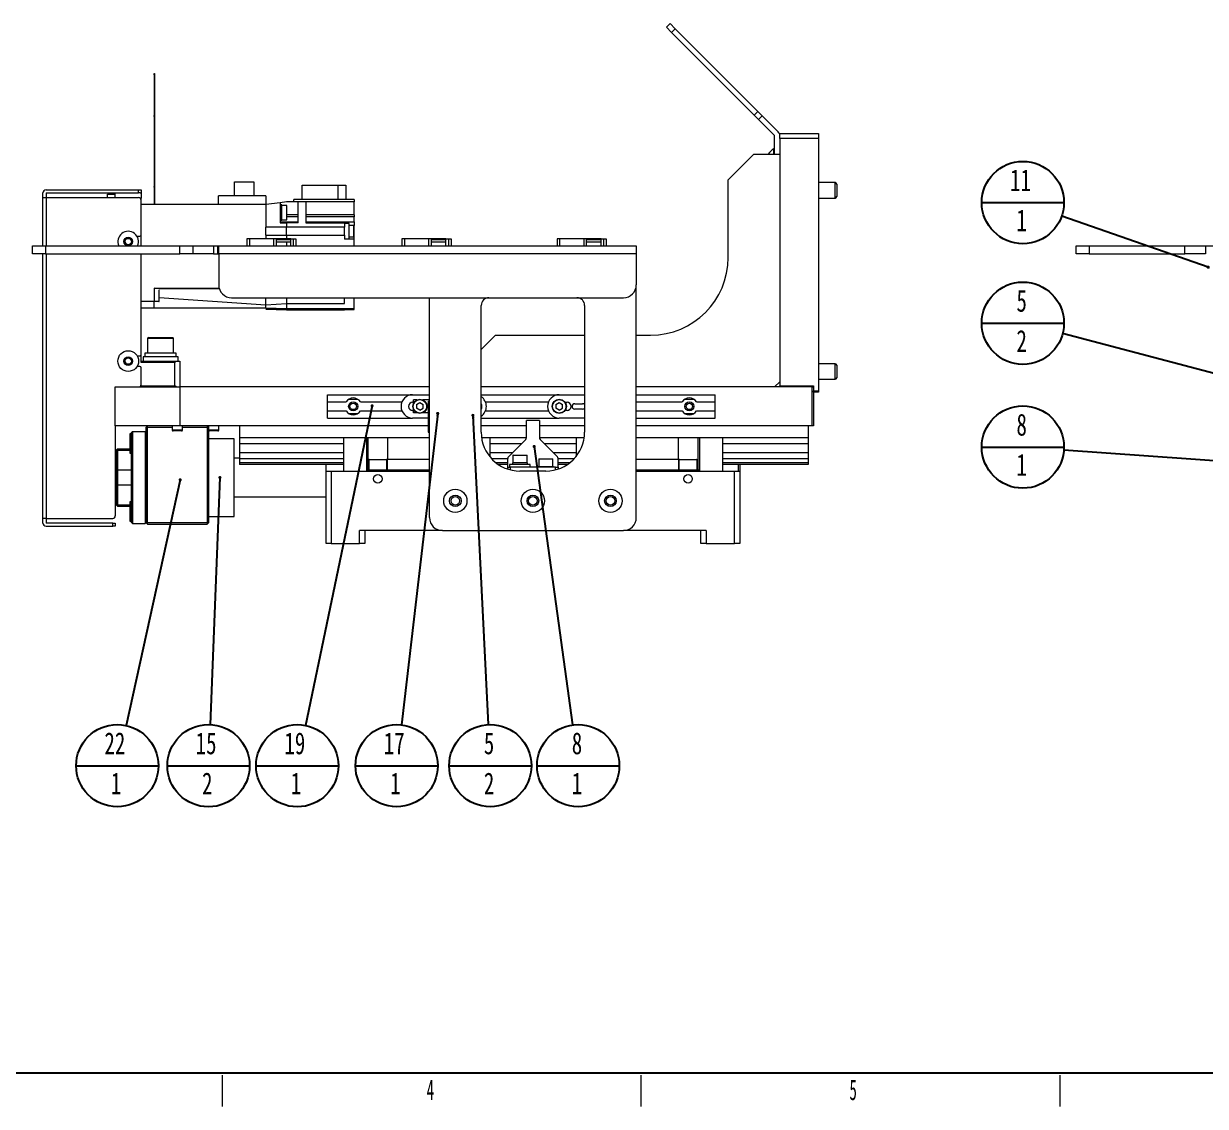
# Model space of a CAD drawing. Header units: millimetres. Extents: x 19 to 1667, y -46 to 1235.
# Drawn here: x 441.1 to 898.1, y 8.2 to 426.6 of the extents above; entities that cross this region are included whole.
import ezdxf

# ---------------------------------------------------------------- set-up
doc = ezdxf.new("R2010")
doc.units = ezdxf.units.MM
doc.header["$LTSCALE"] = 4
doc.layers.add('12', color=4, linetype='Continuous')
doc.styles.add('SLDTEXTSTYLE2', font='TXT', dxfattribs={"width": 0.7})
doc.styles.add('SLDTEXTSTYLE5', font='TXT', dxfattribs={"width": 0.525})
doc.dimstyles.new('SLDDIMSTYLE0', dxfattribs={"dimtxt": 0.18, "dimasz": 1.2, "dimexe": 0, "dimexo": 0.0625, "dimgap": 0, "dimtad": 0, "dimtih": 1, "dimtoh": 1, "dimdec": 0, "dimrnd": 1e-09, "dimzin": 0, "dimdsep": 46, "dimtxsty": 'Standard', "dimblk1": 'DOT', "dimblk2": 'DOT', "dimsah": 1, "dimcen": 0.09, "dimadec": 0, "dimazin": 0, "dimtfac": 1.2, "dimtdec": 0, "dimtofl": 0, "dimtmove": 0, "dimatfit": 3, "dimldrblk": 'DOT', "dimfxl": 0, "dimfrac": 2, "dimtolj": 1, "dimtzin": 0, "dimarcsym": 0})
doc.dimstyles.new('SLDDIMSTYLE2', dxfattribs={"dimtxt": 0.18, "dimasz": 3, "dimexe": 0, "dimexo": 0.0625, "dimgap": 0, "dimtad": 0, "dimtih": 1, "dimtoh": 1, "dimdec": 0, "dimrnd": 1e-09, "dimzin": 0, "dimdsep": 46, "dimtxsty": 'Standard', "dimsah": 1, "dimcen": 0.09, "dimadec": 0, "dimazin": 0, "dimtfac": 3, "dimtdec": 0, "dimtofl": 0, "dimtmove": 0, "dimatfit": 3, "dimfxl": 0, "dimfrac": 2, "dimtolj": 1, "dimtzin": 0, "dimarcsym": 0})

# ---------------------------------------------------------------- blocks, each defined once
blk = doc.blocks.new('블록12')
blk.add_line((31.99, 21.2), (1651.99, 21.2))
at = {"color": 9, "linetype": 'Continuous', "lineweight": 18}
for p, q in [((517.99, 8.18), (517.99, 20.18)), ((679.99, 8.18), (679.99, 20.18)), ((841.99, 8.18), (841.99, 20.18))]:
    blk.add_line(p, q, dxfattribs=at)
blk = doc.blocks.new('SW_NOTE_0')
at = {"layer": '12', "color": 0}
blk.add_line((-19.14, -15.57), (12.66, -15.57), dxfattribs=at)
blk.add_circle((-3.24, -15.57), 15.9, dxfattribs=at)
at = {"layer": '12', "color": 0, "attachment_point": 2, "style": 'SLDTEXTSTYLE2'}
for s, insert, char_height in [('19', (-4.16, -2.67), 8.467), ('1', (-3.7, -18.19), 8.47)]:
    blk.add_mtext(s, dxfattribs=dict(at, insert=insert, char_height=char_height))
blk = doc.blocks.new('_Dot')
at = {"color": 0, "linetype": 'ByBlock', "lineweight": -2}
blk.add_line((-0.5, 0), (-1, 0), dxfattribs=at)
at = {"color": 0, "linetype": 'ByBlock', "const_width": 0.5}
blk.add_lwpolyline([(-0.25, 0, 1), (0.25, 0, 1)], format="xyb", close=True, dxfattribs=at)
blk = doc.blocks.new('SW_NOTE_0_1')
at = {"layer": '12', "color": 0}
blk.add_line((-17.75, -15.79), (14.06, -15.79), dxfattribs=at)
blk.add_circle((-1.84, -15.79), 15.9, dxfattribs=at)
at = {"layer": '12', "color": 0, "attachment_point": 2, "style": 'SLDTEXTSTYLE2'}
for s, insert, char_height in [('17', (-2.76, -2.9), 8.467), ('1', (-2.3, -18.42), 8.47)]:
    blk.add_mtext(s, dxfattribs=dict(at, insert=insert, char_height=char_height))
blk = doc.blocks.new('SW_NOTE_0_2')
at = {"layer": '12', "color": 0}
blk.add_line((-15.12, -15.88), (16.69, -15.88), dxfattribs=at)
blk.add_circle((0.79, -15.88), 15.9, dxfattribs=at)
at = {"layer": '12', "color": 0, "char_height": 8.47, "attachment_point": 2, "style": 'SLDTEXTSTYLE2'}
for s, insert in [('5', (0.33, -2.98)), ('2', (0.33, -18.51))]:
    blk.add_mtext(s, dxfattribs=dict(at, insert=insert))
blk = doc.blocks.new('SW_NOTE_0_3')
at = {"layer": '12', "color": 0}
blk.add_line((-13.73, -15.75), (18.08, -15.75), dxfattribs=at)
blk.add_circle((2.17, -15.75), 15.9, dxfattribs=at)
at = {"layer": '12', "color": 0, "char_height": 8.47, "attachment_point": 2, "style": 'SLDTEXTSTYLE2'}
for s, insert in [('8', (1.71, -2.85)), ('1', (1.71, -18.38))]:
    blk.add_mtext(s, dxfattribs=dict(at, insert=insert))
blk = doc.blocks.new('SW_NOTE_0_4')
at = {"layer": '12', "color": 0}
blk.add_line((-16.54, -15.89), (15.27, -15.89), dxfattribs=at)
blk.add_circle((-0.63, -15.89), 15.9, dxfattribs=at)
at = {"layer": '12', "color": 0, "attachment_point": 2, "style": 'SLDTEXTSTYLE2'}
for s, insert, char_height in [('15', (-1.55, -2.99), 8.467), ('2', (-1.09, -18.51), 8.47)]:
    blk.add_mtext(s, dxfattribs=dict(at, insert=insert, char_height=char_height))
blk = doc.blocks.new('SW_NOTE_0_5')
at = {"layer": '12', "color": 0}
blk.add_line((-19.32, -15.53), (12.48, -15.53), dxfattribs=at)
blk.add_circle((-3.42, -15.53), 15.9, dxfattribs=at)
at = {"layer": '12', "color": 0, "attachment_point": 2, "style": 'SLDTEXTSTYLE2'}
for s, insert, char_height in [('22', (-4.34, -2.63), 8.467), ('1', (-3.88, -18.15), 8.47)]:
    blk.add_mtext(s, dxfattribs=dict(at, insert=insert, char_height=char_height))
blk = doc.blocks.new('SW_NOTE_0_6')
at = {"layer": '12', "color": 0}
blk.add_line((-30.92, 5.24), (0.89, 5.24), dxfattribs=at)
blk.add_circle((-15.01, 5.24), 15.9, dxfattribs=at)
at = {"layer": '12', "color": 0, "attachment_point": 2, "style": 'SLDTEXTSTYLE2'}
for s, insert, char_height in [('11', (-15.93, 18.13), 8.467), ('1', (-15.47, 2.61), 8.47)]:
    blk.add_mtext(s, dxfattribs=dict(at, insert=insert, char_height=char_height))
blk = doc.blocks.new('SW_NOTE_0_7')
at = {"layer": '12', "color": 0}
blk.add_line((-31.76, 1.15), (0.04, 1.15), dxfattribs=at)
blk.add_circle((-15.86, 1.15), 15.9, dxfattribs=at)
at = {"layer": '12', "color": 0, "char_height": 8.47, "attachment_point": 2, "style": 'SLDTEXTSTYLE2'}
for s, insert in [('8', (-16.32, 14.04)), ('1', (-16.32, -1.48))]:
    blk.add_mtext(s, dxfattribs=dict(at, insert=insert))
blk = doc.blocks.new('SW_NOTE_0_8')
at = {"layer": '12', "color": 0}
blk.add_line((-31.28, 4.03), (0.52, 4.03), dxfattribs=at)
blk.add_circle((-15.38, 4.03), 15.9, dxfattribs=at)
at = {"layer": '12', "color": 0, "char_height": 8.47, "attachment_point": 2, "style": 'SLDTEXTSTYLE2'}
for s, insert in [('5', (-15.84, 16.93)), ('2', (-15.84, 1.41))]:
    blk.add_mtext(s, dxfattribs=dict(at, insert=insert))

msp = doc.modelspace()

# ---------------------------------------------------------------- linework, layer by layer
at = {"color": 7, "linetype": 'Continuous', "lineweight": 18}
for p, q in [((689.73, 425.222), (691.144, 426.636)), ((691.733, 423.219), (689.73, 425.222)), ((691.144, 426.636), (693.147, 424.633)), ((693.147, 424.633), (691.733, 423.219)), ((691.733, 423.219), (723.693, 391.259)), ((725.107, 392.674), (693.147, 424.633)), ((491.571, 407.41), (491.771, 407.41)), ((491.571, 406.91), (491.571, 407.41)), ((491.771, 406.91), (491.571, 406.91)), ((491.571, 406.91), (491.571, 391.152)), ((491.771, 407.41), (491.771, 406.91)), ((491.771, 406.91), (491.771, 391.152)), ((491.571, 391.152), (491.771, 391.152)), ((491.571, 390.799), (491.571, 391.152)), ((491.771, 390.799), (491.571, 390.799)), ((491.571, 390.799), (491.571, 363.743)), ((491.771, 391.152), (491.771, 390.799)), ((491.771, 390.799), (491.771, 363.743)), ((723.693, 391.259), (725.107, 392.674)), ((725.343, 389.609), (723.693, 391.259)), ((725.107, 392.674), (726.757, 391.023)), ((726.757, 391.023), (725.343, 389.609)), ((731.571, 383.381), (725.343, 389.609)), ((732.985, 384.796), (726.757, 391.023)), ((733.571, 384.21), (748.571, 384.21)), ((733.571, 382.21), (733.571, 384.21)), ((748.571, 384.21), (748.571, 382.21)), ((731.571, 376.21), (731.571, 383.381)), ((748.571, 382.21), (733.571, 382.21)), ((733.571, 382.21), (733.571, 286.71)), ((748.571, 382.21), (748.571, 284.71)), ((723.571, 376.21), (713.571, 366.21)), ((723.571, 376.21), (733.571, 376.21)), ((731.571, 378.21), (731.271, 378.21)), ((731.271, 376.21), (731.271, 378.21)), ((733.571, 376.21), (733.571, 288.21)), ((713.571, 336.21), (713.571, 366.21)), ((448.571, 359.41), (448.571, 361.21)), ((449.771, 362.41), (485.571, 362.41)), ((449.771, 361.21), (485.571, 361.21)), ((449.771, 361.21), (449.771, 359.41)), ((476.571, 359.41), (476.571, 361.21)), ((485.571, 361.21), (485.571, 362.41)), ((485.571, 362.41), (486.571, 362.41)), ((486.171, 361.21), (485.571, 361.21)), ((486.171, 361.21), (486.571, 361.21)), ((486.571, 362.41), (486.571, 361.21)), ((486.571, 361.21), (486.571, 359.21)), ((491.771, 363.743), (491.571, 363.743)), ((491.571, 363.434), (491.571, 363.743)), ((491.771, 363.434), (491.571, 363.434)), ((491.571, 363.434), (491.571, 356.715)), ((491.771, 363.743), (491.771, 363.434)), ((491.771, 363.434), (491.771, 356.715)), ((522.646, 360.115), (522.646, 365.515)), ((522.646, 365.515), (530.096, 365.515)), ((530.096, 365.515), (530.096, 360.115)), ((548.871, 358.715), (548.871, 364.215)), ((548.871, 364.215), (562.698, 364.215)), ((562.698, 358.715), (562.698, 364.215)), ((562.698, 364.215), (565.671, 364.215)), ((565.671, 364.215), (565.671, 358.715)), ((754.971, 365.21), (748.571, 365.21)), ((754.971, 359.21), (754.971, 365.21)), ((755.571, 364.61), (755.571, 359.81)), ((448.571, 340.71), (448.571, 359.41)), ((448.571, 359.41), (449.771, 359.41)), ((449.771, 359.41), (485.571, 359.41)), ((449.771, 359.41), (449.771, 340.71)), ((473.571, 359.41), (473.571, 360.715)), ((473.571, 360.715), (476.571, 360.715)), ((486.571, 359.21), (486.171, 359.21)), ((486.571, 358.41), (486.571, 359.21)), ((486.571, 345.01), (486.571, 358.41)), ((516.471, 356.715), (486.571, 356.715)), ((516.471, 356.715), (516.471, 360.115)), ((534.771, 360.115), (516.471, 360.115)), ((534.771, 356.715), (516.471, 356.715)), ((534.771, 360.115), (534.771, 356.715)), ((540.271, 357.402), (534.771, 356.715)), ((534.771, 356.715), (534.771, 347.975)), ((542.771, 357.715), (540.271, 357.402)), ((540.271, 357.402), (540.271, 349.715)), ((540.971, 356.565), (540.271, 356.565)), ((540.971, 353.615), (540.971, 356.565)), ((547.271, 357.715), (542.771, 357.715)), ((545.571, 357.715), (545.571, 358.715)), ((568.971, 358.715), (545.571, 358.715)), ((547.271, 349.715), (547.271, 357.715)), ((550.271, 357.715), (547.271, 357.715)), ((550.271, 357.715), (550.271, 349.715)), ((568.971, 357.715), (550.271, 357.715)), ((568.971, 358.715), (568.971, 357.715)), ((568.971, 352.701), (568.971, 357.715)), ((748.571, 359.21), (754.971, 359.21)), ((542.971, 356.415), (540.971, 356.415)), ((540.971, 350.665), (540.971, 353.615)), ((542.971, 353.615), (542.971, 356.415)), ((542.971, 350.815), (542.971, 353.615)), ((547.271, 352.701), (542.971, 352.701)), ((547.271, 351.949), (542.971, 351.949)), ((568.971, 352.701), (550.271, 352.701)), ((568.971, 351.949), (550.271, 351.949)), ((568.971, 352.701), (568.971, 351.949)), ((568.971, 349.98), (568.971, 351.949)), ((542.771, 347.975), (534.771, 347.975)), ((540.271, 350.665), (540.971, 350.665)), ((540.271, 350.056), (547.271, 350.056)), ((540.271, 349.715), (542.771, 349.715)), ((540.971, 350.815), (542.971, 350.815)), ((542.771, 349.715), (542.771, 347.975)), ((547.271, 349.715), (542.771, 349.715)), ((565.271, 347.975), (542.771, 347.975)), ((550.271, 350.056), (565.271, 350.056)), ((550.271, 349.715), (565.271, 349.715)), ((565.271, 350.056), (565.271, 349.984)), ((565.271, 349.984), (565.271, 349.715)), ((565.271, 349.98), (568.971, 349.98)), ((565.271, 349.715), (565.271, 347.975)), ((567.071, 349.435), (565.271, 349.435)), ((565.271, 344.895), (565.271, 347.975)), ((567.071, 346.435), (567.071, 349.435)), ((568.771, 348.685), (567.071, 348.685)), ((568.771, 346.435), (568.771, 348.685)), ((568.771, 348.582), (568.971, 348.582)), ((568.971, 349.98), (568.971, 348.582)), ((568.971, 343.335), (568.971, 348.582)), ((480.127, 342.41), (480.849, 343.66)), ((483.014, 342.41), (482.292, 343.66)), ((484.975, 344.51), (486.071, 344.51)), ((486.571, 340.71), (486.571, 345.01)), ((527.421, 343.51), (527.421, 340.71)), ((528.421, 343.51), (527.421, 343.51)), ((528.421, 343.51), (528.421, 340.71)), ((537.721, 343.51), (528.421, 343.51)), ((534.771, 344.895), (542.771, 344.895)), ((534.771, 344.895), (534.771, 343.51)), ((537.721, 343.51), (537.721, 340.71)), ((538.721, 343.51), (537.721, 343.51)), ((538.721, 343.51), (538.721, 343.21)), ((544.421, 343.51), (538.721, 343.51)), ((538.721, 343.21), (538.721, 340.71)), ((538.721, 343.21), (544.421, 343.21)), ((542.771, 344.895), (565.271, 344.895)), ((542.771, 344.895), (542.771, 343.51)), ((544.421, 340.71), (544.421, 343.51)), ((544.421, 343.51), (545.421, 343.51)), ((545.421, 343.51), (545.421, 340.71)), ((545.421, 343.51), (546.421, 343.51)), ((546.421, 343.51), (546.421, 340.71)), ((565.271, 344.895), (565.271, 343.335)), ((565.271, 343.435), (567.071, 343.435)), ((568.971, 343.335), (565.271, 343.335)), ((567.071, 343.435), (567.071, 346.435)), ((567.071, 344.185), (568.771, 344.185)), ((568.771, 344.185), (568.771, 346.435)), ((568.971, 340.71), (568.971, 343.335)), ((587.421, 343.51), (587.421, 340.71)), ((588.421, 343.51), (587.421, 343.51)), ((588.421, 343.51), (588.421, 340.71)), ((597.721, 343.51), (588.421, 343.51)), ((597.721, 343.51), (597.721, 340.71)), ((598.721, 343.51), (597.721, 343.51)), ((598.721, 343.51), (598.721, 343.21)), ((604.421, 343.51), (598.721, 343.51)), ((598.721, 343.21), (598.721, 340.71)), ((598.721, 343.21), (604.421, 343.21)), ((604.421, 340.71), (604.421, 343.51)), ((604.421, 343.51), (605.421, 343.51)), ((605.421, 343.51), (605.421, 340.71)), ((605.421, 343.51), (606.421, 343.51)), ((606.421, 343.51), (606.421, 340.71)), ((647.421, 343.51), (647.421, 340.71)), ((648.421, 343.51), (647.421, 343.51)), ((648.421, 343.51), (648.421, 340.71)), ((657.721, 343.51), (648.421, 343.51)), ((657.721, 343.51), (657.721, 340.71)), ((658.721, 343.51), (657.721, 343.51)), ((658.721, 343.51), (658.721, 343.21)), ((664.421, 343.51), (658.721, 343.51)), ((658.721, 343.21), (658.721, 340.71)), ((658.721, 343.21), (664.421, 343.21)), ((664.421, 340.71), (664.421, 343.51)), ((664.421, 343.51), (665.421, 343.51)), ((665.421, 343.51), (665.421, 340.71)), ((665.421, 343.51), (666.421, 343.51)), ((666.421, 343.51), (666.421, 340.71)), ((444.571, 337.71), (444.571, 340.71)), ((444.571, 340.71), (449.571, 340.71)), ((449.571, 340.71), (449.571, 337.71)), ((449.571, 340.71), (501.571, 340.71)), ((480.127, 342.41), (480.849, 341.16)), ((483.014, 342.41), (482.292, 341.16)), ((501.571, 337.71), (501.571, 340.71)), ((501.571, 340.71), (506.571, 340.71)), ((506.571, 340.71), (506.571, 337.71)), ((506.571, 340.71), (514.571, 340.71)), ((514.571, 340.71), (514.571, 337.71)), ((514.571, 340.71), (516.071, 340.71)), ((516.071, 340.71), (516.071, 337.71)), ((516.071, 340.71), (516.571, 340.71)), ((516.571, 337.71), (516.571, 340.71)), ((516.571, 340.71), (678.071, 340.71)), ((544.421, 342.21), (538.721, 342.21)), ((542.771, 342.21), (542.771, 340.71)), ((604.421, 342.21), (598.721, 342.21)), ((664.421, 342.21), (658.721, 342.21)), ((678.071, 340.71), (678.071, 337.71)), ((848.139, 337.71), (848.139, 340.71)), ((848.139, 340.71), (853.139, 340.71)), ((853.139, 340.71), (853.139, 337.71)), ((853.139, 340.71), (890.139, 340.71)), ((890.139, 337.71), (890.139, 340.71)), ((890.139, 340.71), (898.139, 340.71)), ((898.139, 340.71), (898.139, 337.71)), ((898.139, 340.71), (901.139, 340.71)), ((449.571, 337.71), (444.571, 337.71)), ((448.571, 235.41), (448.571, 337.71)), ((449.571, 337.71), (501.571, 337.71)), ((449.771, 337.71), (449.771, 235.41)), ((486.571, 298.81), (486.571, 337.71)), ((506.571, 337.71), (501.571, 337.71)), ((514.571, 337.71), (506.571, 337.71)), ((514.571, 337.71), (516.071, 337.71)), ((516.071, 337.71), (516.571, 337.71)), ((678.071, 337.71), (516.571, 337.71)), ((516.571, 337.71), (516.571, 325.71)), ((678.071, 337.71), (678.071, 325.71)), ((853.139, 337.71), (848.139, 337.71)), ((853.139, 337.71), (890.139, 337.71)), ((898.139, 337.71), (890.139, 337.71)), ((678.071, 235.71), (678.071, 325.71)), ((516.793, 324.237), (491.571, 324.412)), ((491.571, 324.412), (491.571, 319.215)), ((493.571, 324.115), (493.571, 324.285)), ((516.832, 324.113), (493.571, 324.115)), ((493.571, 320.828), (534.771, 318.012)), ((493.571, 319.31), (493.571, 320.828)), ((521.571, 320.71), (673.071, 320.71)), ((565.271, 318.507), (565.271, 320.71)), ((568.971, 316.415), (568.971, 320.71)), ((598.071, 235.71), (598.071, 320.71)), ((491.571, 319.215), (486.571, 319.215)), ((491.571, 316.715), (486.571, 316.715)), ((491.571, 316.715), (491.571, 319.215)), ((534.771, 316.715), (491.571, 316.715)), ((534.769, 316.315), (542.772, 316.015)), ((534.771, 318.007), (542.771, 318.507)), ((534.771, 316.715), (534.771, 318.007)), ((542.771, 316.415), (534.771, 316.715)), ((534.771, 316.516), (542.771, 316.216)), ((542.767, 316.215), (568.971, 316.215)), ((542.769, 316.015), (565.271, 316.015)), ((542.771, 318.507), (565.271, 318.507)), ((542.771, 318.507), (542.771, 316.415)), ((568.971, 316.415), (542.771, 316.415)), ((565.271, 316.015), (565.271, 316.215)), ((565.271, 316.179), (567.071, 316.179)), ((567.071, 316.179), (567.071, 316.215)), ((568.971, 316.215), (568.971, 316.415)), ((618.071, 268.71), (618.071, 317.71)), ((658.071, 317.71), (658.071, 268.71)), ((623.571, 306.21), (618.071, 300.71)), ((623.571, 306.21), (658.071, 306.21)), ((678.071, 306.21), (683.571, 306.21)), ((489.071, 305.01), (489.071, 299.31)), ((494.081, 305.01), (489.071, 305.01)), ((489.371, 305.31), (494.081, 305.31)), ((494.081, 305.31), (498.771, 305.31)), ((499.071, 305.01), (494.081, 305.01)), ((499.071, 299.31), (499.071, 305.01)), ((480.127, 296.21), (480.849, 297.46)), ((483.014, 296.21), (482.292, 297.46)), ((484.975, 298.31), (486.071, 298.31)), ((486.571, 295.71), (486.571, 298.81)), ((487.321, 297.81), (487.321, 296.21)), ((500.821, 297.81), (487.321, 297.81)), ((487.971, 299.31), (487.971, 297.81)), ((500.171, 299.31), (487.971, 299.31)), ((500.171, 297.81), (500.171, 299.31)), ((500.821, 296.21), (500.821, 297.81)), ((480.127, 296.21), (480.849, 294.96)), ((483.014, 296.21), (482.292, 294.96)), ((486.071, 294.11), (484.975, 294.11)), ((486.571, 296.21), (500.071, 296.21)), ((499.571, 295.71), (486.571, 295.71)), ((486.571, 287.21), (486.571, 293.61)), ((499.571, 295.71), (500.071, 296.21)), ((499.571, 286.71), (499.571, 295.71)), ((500.071, 296.21), (501.571, 296.21)), ((501.571, 296.21), (501.571, 286.21)), ((754.971, 295.21), (748.571, 295.21)), ((754.971, 289.21), (754.971, 295.21)), ((755.571, 294.61), (755.571, 289.81)), ((731.571, 286.21), (733.571, 288.21)), ((748.571, 289.21), (754.971, 289.21)), ((476.571, 271.21), (476.571, 286.21)), ((476.571, 286.21), (501.571, 286.21)), ((486.437, 286.71), (499.571, 286.71)), ((500.071, 286.21), (499.571, 286.71)), ((501.571, 286.21), (501.571, 271.21)), ((598.071, 286.21), (501.571, 286.21)), ((658.071, 286.21), (618.071, 286.21)), ((731.571, 286.21), (678.071, 286.21)), ((746.071, 286.21), (678.071, 286.21)), ((733.571, 286.71), (746.571, 286.71)), ((733.571, 286.21), (733.571, 286.71)), ((746.071, 271.21), (746.071, 286.21)), ((746.071, 286.21), (746.571, 286.21)), ((746.571, 286.71), (746.571, 284.71)), ((746.571, 284.71), (748.571, 284.71)), ((746.571, 284.21), (746.571, 284.71)), ((748.571, 284.21), (746.571, 284.21)), ((746.571, 284.21), (746.571, 271.21)), ((748.571, 284.71), (748.571, 284.21)), ((558.571, 283.21), (591.571, 283.21)), ((558.571, 280.41), (558.571, 283.21)), ((558.571, 280.41), (565.801, 280.41)), ((558.571, 277.01), (558.571, 280.41)), ((567.009, 281.56), (570.133, 281.56)), ((571.341, 280.41), (587.404, 280.41)), ((591.571, 283.21), (598.071, 283.21)), ((591.571, 280.31), (591.871, 280.31)), ((591.871, 279.855), (591.871, 281.21)), ((593.225, 281.21), (591.871, 281.21)), ((593.091, 279.449), (594.371, 280.188)), ((593.091, 279.449), (593.091, 277.971)), ((594.371, 280.188), (595.651, 279.449)), ((598.071, 281.21), (595.516, 281.21)), ((595.651, 277.971), (595.651, 279.449)), ((597.571, 280.71), (597.571, 268.71)), ((597.571, 280.71), (598.071, 280.71)), ((618.071, 283.21), (648.271, 283.21)), ((619.737, 280.41), (644.104, 280.41)), ((646.991, 279.449), (648.271, 280.188)), ((646.991, 279.449), (646.991, 277.971)), ((648.271, 283.21), (658.071, 283.21)), ((648.271, 280.188), (649.551, 279.449)), ((649.551, 277.971), (649.551, 279.449)), ((650.507, 280.31), (651.271, 280.31)), ((654.271, 279.76), (657.271, 279.76)), ((678.071, 283.21), (708.571, 283.21)), ((678.071, 280.41), (695.801, 280.41)), ((697.009, 281.56), (700.133, 281.56)), ((701.341, 280.41), (708.571, 280.41)), ((708.571, 280.41), (708.571, 283.21)), ((708.571, 277.01), (708.571, 280.41)), ((558.571, 274.21), (558.571, 277.01)), ((558.571, 277.01), (565.801, 277.01)), ((570.133, 275.86), (567.009, 275.86)), ((571.341, 277.01), (587.404, 277.01)), ((591.871, 277.11), (591.571, 277.11)), ((591.871, 276.21), (591.871, 277.564)), ((593.225, 276.21), (591.871, 276.21)), ((594.371, 277.232), (593.091, 277.971)), ((594.371, 277.232), (595.651, 277.971)), ((597.571, 276.21), (595.516, 276.21)), ((619.737, 277.01), (644.104, 277.01)), ((648.271, 277.232), (646.991, 277.971)), ((648.271, 277.232), (649.551, 277.971)), ((651.271, 277.11), (650.507, 277.11)), ((657.271, 277.66), (654.271, 277.66)), ((678.071, 277.01), (695.801, 277.01)), ((700.133, 275.86), (697.009, 275.86)), ((701.341, 277.01), (708.571, 277.01)), ((708.571, 274.21), (708.571, 277.01)), ((476.571, 271.21), (476.571, 236.41)), ((501.571, 271.21), (476.571, 271.21)), ((489.071, 271.21), (488.571, 270.71)), ((488.571, 270.71), (489.071, 270.71)), ((488.571, 233.71), (488.571, 270.71)), ((489.071, 270.71), (489.071, 271.21)), ((489.071, 233.71), (489.071, 270.71)), ((489.071, 270.71), (498.571, 270.71)), ((498.571, 271.21), (498.571, 269.61)), ((597.571, 271.21), (501.571, 271.21)), ((502.571, 269.61), (502.571, 271.21)), ((502.571, 270.71), (512.071, 270.71)), ((512.071, 271.21), (512.571, 270.71)), ((512.071, 271.21), (512.071, 270.71)), ((512.071, 270.71), (512.071, 233.71)), ((512.571, 270.71), (512.071, 270.71)), ((512.571, 271.21), (512.571, 270.71)), ((512.571, 270.71), (512.571, 233.71)), ((516.571, 269.61), (516.571, 271.21)), ((597.571, 271.21), (524.571, 271.21)), ((524.571, 271.21), (524.571, 266.51)), ((558.571, 274.21), (591.571, 274.21)), ((597.571, 274.21), (591.571, 274.21)), ((618.071, 274.21), (648.271, 274.21)), ((635.571, 271.21), (618.071, 271.21)), ((635.571, 266.624), (635.571, 273.21)), ((640.571, 273.21), (635.571, 273.21)), ((640.571, 273.21), (640.571, 266.624)), ((658.071, 271.21), (640.571, 271.21)), ((658.071, 274.21), (648.271, 274.21)), ((678.071, 274.21), (708.571, 274.21)), ((744.571, 271.21), (678.071, 271.21)), ((746.071, 271.21), (678.071, 271.21)), ((744.571, 271.21), (744.571, 266.51)), ((746.571, 271.21), (746.071, 271.21)), ((482.671, 268.125), (482.191, 268.125)), ((482.191, 268.125), (482.191, 260.595)), ((482.671, 268.46), (483.171, 268.96)), ((482.671, 268.46), (482.671, 233.96)), ((483.171, 268.96), (483.171, 233.46)), ((483.171, 268.96), (488.171, 268.96)), ((488.171, 268.96), (488.171, 233.46)), ((488.171, 268.96), (488.571, 268.56)), ((498.571, 269.61), (502.571, 269.61)), ((502.171, 269.21), (498.971, 269.21)), ((512.571, 269.61), (516.571, 269.61)), ((522.571, 266.21), (512.571, 266.21)), ((516.171, 269.21), (512.971, 269.21)), ((522.571, 236.21), (522.571, 266.21)), ((564.771, 266.51), (524.571, 266.51)), ((524.571, 266.51), (524.571, 264.26)), ((564.771, 266.51), (564.771, 253.71)), ((573.671, 266.51), (564.771, 266.51)), ((574.321, 266.51), (573.671, 266.51)), ((573.671, 266.51), (573.671, 254.21)), ((574.321, 254.21), (574.321, 266.51)), ((581.821, 266.51), (574.321, 266.51)), ((598.071, 266.51), (581.821, 266.51)), ((581.821, 266.51), (581.821, 258.21)), ((597.571, 268.71), (598.071, 268.71)), ((621.371, 266.51), (618.233, 266.51)), ((635.564, 266.51), (621.371, 266.51)), ((621.371, 266.51), (621.371, 259.323)), ((628.613, 259.253), (635.278, 265.917)), ((654.771, 266.51), (640.577, 266.51)), ((640.863, 265.917), (647.528, 259.253)), ((654.771, 266.51), (654.771, 259.323)), ((657.908, 266.51), (654.771, 266.51)), ((694.321, 266.51), (678.071, 266.51)), ((694.321, 258.21), (694.321, 266.51)), ((701.821, 266.51), (694.321, 266.51)), ((702.471, 266.51), (701.821, 266.51)), ((701.821, 266.51), (701.821, 254.21)), ((702.471, 266.51), (702.471, 254.21)), ((711.371, 266.51), (702.471, 266.51)), ((744.571, 266.51), (711.371, 266.51)), ((711.371, 266.51), (711.371, 253.71)), ((744.571, 266.51), (744.571, 264.26)), ((477.371, 262.21), (477.066, 261.906)), ((477.071, 261.91), (477.071, 261.578)), ((477.071, 261.578), (477.371, 261.848)), ((477.071, 261.578), (477.071, 253.852)), ((482.191, 262.21), (477.371, 262.21)), ((477.371, 262.21), (477.371, 261.848)), ((477.371, 261.848), (477.371, 254.006)), ((477.371, 261.848), (482.191, 261.848)), ((482.191, 260.595), (482.671, 260.595)), ((564.771, 264.26), (524.571, 264.26)), ((524.571, 264.26), (524.571, 260.71)), ((564.771, 260.71), (524.571, 260.71)), ((524.571, 260.71), (524.571, 258.46)), ((633.621, 264.26), (621.371, 264.26)), ((630.071, 260.71), (621.371, 260.71)), ((654.771, 264.26), (642.521, 264.26)), ((654.771, 260.71), (646.071, 260.71)), ((744.571, 264.26), (711.371, 264.26)), ((744.571, 260.71), (711.371, 260.71)), ((744.571, 264.26), (744.571, 260.71)), ((744.571, 260.71), (744.571, 258.46)), ((477.071, 257.21), (476.571, 257.21)), ((524.571, 258.71), (522.571, 258.71)), ((564.771, 258.46), (524.571, 258.46)), ((524.571, 258.46), (524.571, 256.96)), ((564.771, 256.96), (524.571, 256.96)), ((524.571, 256.96), (524.571, 256.21)), ((564.771, 256.21), (524.571, 256.21)), ((558.071, 253.71), (558.071, 256.21)), ((574.571, 258.01), (574.571, 254.21)), ((578.071, 258.01), (574.571, 258.01)), ((574.771, 258.21), (578.071, 258.21)), ((578.071, 258.21), (581.371, 258.21)), ((581.571, 258.01), (578.071, 258.01)), ((581.571, 254.21), (581.571, 258.01)), ((598.071, 258.21), (581.821, 258.21)), ((581.821, 254.21), (581.821, 258.21)), ((628.321, 258.46), (622.119, 258.46)), ((628.321, 256.96), (623.747, 256.96)), ((628.321, 256.21), (624.779, 256.21)), ((628.321, 255.21), (628.321, 258.546)), ((629.071, 256.21), (629.071, 255.21)), ((637.071, 256.21), (629.071, 256.21)), ((630.121, 256.91), (630.121, 256.21)), ((636.021, 256.91), (630.121, 256.91)), ((630.321, 259.76), (630.321, 256.91)), ((633.071, 259.76), (630.321, 259.76)), ((630.471, 259.91), (633.071, 259.91)), ((633.071, 259.91), (635.671, 259.91)), ((635.821, 259.76), (633.071, 259.76)), ((635.821, 256.91), (635.821, 259.76)), ((636.021, 256.21), (636.021, 256.91)), ((637.071, 255.21), (637.071, 256.21)), ((640.321, 258.26), (640.321, 255.41)), ((643.071, 258.26), (640.321, 258.26)), ((640.471, 258.41), (643.071, 258.41)), ((643.071, 258.41), (645.671, 258.41)), ((645.821, 258.26), (643.071, 258.26)), ((645.821, 255.41), (645.821, 258.26)), ((647.821, 255.21), (647.821, 258.546)), ((654.022, 258.46), (647.821, 258.46)), ((652.395, 256.96), (647.821, 256.96)), ((651.362, 256.21), (647.821, 256.21)), ((694.321, 258.21), (678.071, 258.21)), ((694.321, 258.21), (694.321, 254.21)), ((694.571, 258.01), (694.571, 254.21)), ((698.071, 258.01), (694.571, 258.01)), ((694.771, 258.21), (698.071, 258.21)), ((698.071, 258.21), (701.371, 258.21)), ((701.571, 258.01), (698.071, 258.01)), ((701.571, 254.21), (701.571, 258.01)), ((744.571, 258.46), (711.371, 258.46)), ((744.571, 256.96), (711.371, 256.96)), ((744.571, 256.21), (711.371, 256.21)), ((717.571, 253.71), (717.571, 256.21)), ((718.071, 256.21), (718.071, 253.71)), ((744.571, 258.46), (744.571, 256.96)), ((744.571, 256.96), (744.571, 256.21)), ((477.371, 254.006), (477.071, 253.852)), ((482.671, 254.006), (477.371, 254.006)), ((477.371, 254.006), (477.371, 248.413)), ((558.071, 225.71), (558.071, 253.71)), ((558.071, 253.71), (560.071, 253.71)), ((560.071, 253.71), (560.071, 225.71)), ((560.071, 253.71), (598.071, 253.71)), ((573.671, 254.21), (573.671, 253.71)), ((573.671, 254.21), (598.071, 254.21)), ((628.321, 254.482), (628.321, 255.21)), ((628.321, 255.21), (629.321, 255.21)), ((646.821, 255.21), (629.321, 255.21)), ((629.321, 255.21), (629.321, 254.186)), ((643.071, 253.71), (633.071, 253.71)), ((640.121, 255.41), (640.121, 255.21)), ((646.021, 255.41), (640.121, 255.41)), ((646.021, 255.21), (646.021, 255.41)), ((646.821, 255.21), (647.821, 255.21)), ((646.821, 254.186), (646.821, 255.21)), ((647.821, 255.21), (647.821, 254.482)), ((678.071, 254.21), (702.471, 254.21)), ((678.071, 253.71), (716.071, 253.71)), ((702.471, 254.21), (702.471, 253.71)), ((716.071, 225.71), (716.071, 253.71)), ((716.071, 253.71), (718.071, 253.71)), ((718.071, 253.71), (718.071, 225.71)), ((477.071, 248.568), (477.371, 248.413)), ((477.071, 248.568), (477.071, 240.841)), ((477.371, 248.413), (482.671, 248.413)), ((477.371, 248.413), (477.371, 240.571)), ((476.571, 245.21), (477.071, 245.21)), ((522.571, 243.71), (558.071, 243.71)), ((477.066, 240.514), (477.371, 240.21)), ((477.071, 240.841), (477.371, 240.571)), ((477.071, 240.841), (477.071, 240.51)), ((482.191, 240.571), (477.371, 240.571)), ((477.371, 240.571), (477.371, 240.21)), ((477.371, 240.21), (477.921, 240.21)), ((481.221, 240.21), (482.191, 240.21)), ((481.221, 240.207), (481.221, 240.21)), ((482.671, 241.825), (482.191, 241.825)), ((482.191, 241.825), (482.191, 234.295)), ((449.771, 235.41), (448.571, 235.41)), ((448.571, 233.61), (448.571, 235.41)), ((449.771, 235.41), (475.571, 235.41)), ((449.771, 235.41), (449.771, 233.61)), ((475.571, 233.61), (449.771, 233.61)), ((475.571, 232.41), (475.571, 233.61)), ((475.571, 233.61), (476.571, 233.61)), ((476.571, 233.61), (476.571, 232.41)), ((482.191, 234.295), (482.671, 234.295)), ((482.671, 233.96), (483.171, 233.46)), ((483.171, 233.46), (488.171, 233.46)), ((488.171, 233.46), (488.571, 233.86)), ((489.071, 233.71), (488.571, 233.71)), ((488.571, 233.71), (489.071, 233.21)), ((512.071, 233.71), (489.071, 233.71)), ((489.071, 233.21), (489.071, 233.71)), ((489.071, 233.21), (512.071, 233.21)), ((512.071, 233.71), (512.571, 233.71)), ((512.571, 233.71), (512.071, 233.21)), ((512.071, 233.71), (512.071, 233.21)), ((512.571, 236.21), (522.571, 236.21)), ((449.771, 232.41), (475.571, 232.41)), ((476.571, 232.41), (475.571, 232.41)), ((603.071, 230.71), (571.071, 230.71)), ((571.071, 225.71), (571.071, 230.71)), ((573.071, 230.71), (573.071, 225.71)), ((603.071, 230.71), (673.071, 230.71)), ((705.071, 230.71), (673.071, 230.71)), ((703.071, 225.71), (703.071, 230.71)), ((705.071, 230.71), (705.071, 225.71)), ((560.071, 225.71), (558.071, 225.71)), ((560.071, 225.71), (571.071, 225.71)), ((573.071, 225.71), (571.071, 225.71)), ((705.071, 225.71), (703.071, 225.71)), ((705.071, 225.71), (716.071, 225.71)), ((718.071, 225.71), (716.071, 225.71))]:
    msp.add_line(p, q, dxfattribs=at)
for centre, radius in [((481.571, 342.41), 1.643), ((481.571, 342.41), 1.237), ((481.571, 296.21), 4), ((481.571, 296.21), 1.643), ((481.571, 296.21), 1.237), ((568.571, 278.71), 1.75), ((568.571, 278.71), 1.25), ((594.371, 278.71), 2.75), ((594.371, 278.71), 2.6), ((648.271, 278.71), 2.75), ((648.271, 278.71), 2.6), ((698.571, 278.71), 1.75), ((698.571, 278.71), 1.25), ((578.071, 250.71), 1.65), ((698.071, 250.71), 1.65), ((608.071, 242.21), 4.48), ((608.071, 242.21), 2.25), ((608.071, 242.21), 1.65), ((638.071, 242.21), 4.48), ((638.071, 242.21), 2.25), ((638.071, 242.21), 1.65), ((668.071, 242.21), 4.48), ((668.071, 242.21), 2.25), ((668.071, 242.21), 1.65)]:
    msp.add_circle(centre, radius, dxfattribs=at)
for centre, radius, start, end in [((731.571, 383.381), 2, 0, 45), ((734.636, 372.21), 6.879, 119.2864, 144.44692), ((449.771, 361.21), 1.2, 90, 180), ((754.971, 364.61), 0.6, 360, 90), ((485.571, 358.41), 1, 360, 90), ((754.971, 359.81), 0.6, 270, 0), ((481.571, 342.41), 4, 334.84934, 205.15066), ((481.571, 342.41), 1.443, 120, 180), ((481.571, 342.41), 1.443, 60, 120), ((481.571, 342.41), 1.443, 0, 60), ((486.071, 345.01), 0.5, 270, 360), ((481.571, 342.41), 1.443, 180, 240), ((481.571, 342.41), 1.443, 240, 300), ((481.571, 342.41), 1.443, 300, 0), ((683.571, 336.21), 30, 270, 0), ((521.571, 325.71), 5, 180, 270), ((673.071, 325.71), 5, 270, 0), ((621.071, 317.71), 3, 90, 180), ((655.071, 317.71), 3, 360, 90), ((489.371, 305.01), 0.3, 90, 180), ((498.771, 305.01), 0.3, 0, 90), ((481.571, 296.21), 1.443, 120, 180), ((481.571, 296.21), 1.443, 60, 120), ((481.571, 296.21), 1.443, 0, 60), ((486.071, 298.81), 0.5, 270, 0), ((481.571, 296.21), 1.443, 180, 240), ((481.571, 296.21), 1.443, 240, 300), ((481.571, 296.21), 1.443, 300, 0), ((486.071, 293.61), 0.5, 0, 90), ((754.971, 294.61), 0.6, 360, 90), ((754.971, 289.81), 0.6, 270, 0), ((485.571, 287.21), 1, 270, 0), ((568.571, 278.71), 3.25, 31.53887, 148.46113), ((591.571, 278.71), 4.5, 90, 270), ((591.571, 278.71), 1.6, 90, 270), ((615.571, 278.71), 4.5, 303.74899, 56.25101), ((615.571, 278.71), 2.75, 335.38002, 24.61998), ((615.571, 278.71), 2.6, 344.05763, 15.94237), ((648.271, 278.71), 4.5, 90, 270), ((651.271, 278.71), 1.6, 270, 90), ((654.271, 278.71), 1.05, 90, 270), ((657.271, 278.71), 1.05, 40.36759, 90), ((698.571, 278.71), 3.25, 31.53887, 148.46113), ((568.571, 278.71), 3.25, 211.53887, 328.46113), ((657.271, 278.71), 1.05, 270, 319.63241), ((698.571, 278.71), 3.25, 211.53887, 328.46113), ((498.971, 269.61), 0.4, 180, 270), ((502.171, 269.61), 0.4, 270, 360), ((512.971, 269.61), 0.4, 180, 270), ((516.171, 269.61), 0.4, 270, 360), ((633.071, 268.71), 15, 180, 270), ((634.571, 266.624), 1, 315, 0), ((641.571, 266.624), 1, 180, 225), ((643.071, 268.71), 15, 270, 0), ((574.771, 258.01), 0.2, 90, 180), ((581.371, 258.01), 0.2, 360, 90), ((629.321, 258.546), 1, 135, 180), ((630.471, 259.76), 0.15, 90, 180), ((635.671, 259.76), 0.15, 0, 90), ((640.471, 258.26), 0.15, 90, 180), ((645.671, 258.26), 0.15, 0, 90), ((646.821, 258.546), 1, 0, 45), ((694.771, 258.01), 0.2, 90, 180), ((701.371, 258.01), 0.2, 0, 90), ((449.771, 233.61), 1.2, 180, 270), ((475.571, 236.41), 1, 270, 0), ((603.071, 235.71), 5, 180, 270), ((673.071, 235.71), 5, 270, 0)]:
    msp.add_arc(centre, radius, start, end, dxfattribs=at)
for points, knots in [([(534.771, 344.895), (534.771, 345.148), (534.771, 345.636), (534.771, 346.435), (534.771, 347.235), (534.771, 347.723), (534.771, 347.975)], [0, 0, 0, 0, 0.2581544, 0.5, 0.7418456, 1, 1, 1, 1]), ([(482.292, 343.66), (482.286, 343.66), (481.872, 343.66), (481.378, 343.66), (480.909, 343.66), (480.849, 343.66)], [0, 0, 0, 0, 0.0134031, 0.872814, 1, 1, 1, 1]), ([(482.292, 341.16), (482.286, 341.16), (481.872, 341.16), (481.378, 341.16), (480.909, 341.16), (480.849, 341.16)], [0, 0, 0, 0, 0.0134031, 0.872814, 1, 1, 1, 1]), ([(493.571, 324.285), (493.492, 324.286), (493.277, 324.287), (492.61, 324.292), (492.022, 324.295), (491.571, 324.298)], [0, 0, 0, 0, 0.117509, 0.3233452, 1, 1, 1, 1]), ([(493.571, 320.828), (493.571, 321.316), (493.571, 322.134), (493.571, 323.051), (493.571, 323.596), (493.571, 323.728), (493.571, 323.765)], [0, 0, 0, 0, 0.3821324, 0.6403265, 0.8985206, 1, 1, 1, 1]), ([(534.771, 318.007), (534.771, 318.835), (534.771, 319.817), (534.771, 320.589), (534.771, 320.71)], [0, 0, 0, 0, 0.8430092, 1, 1, 1, 1]), ([(542.771, 320.71), (542.771, 320.637), (542.771, 320.279), (542.771, 319.527), (542.771, 318.847), (542.771, 318.507)], [0, 0, 0, 0, 0.1122513, 0.5561257, 1, 1, 1, 1]), ([(491.571, 319.354), (492.022, 319.344), (492.61, 319.332), (493.276, 319.317), (493.492, 319.312), (493.571, 319.31)], [0, 0, 0, 0, 0.6764198, 0.8823148, 1, 1, 1, 1]), ([(534.771, 316.516), (534.771, 316.515), (534.771, 316.449), (534.771, 316.582), (534.771, 316.715)], [0, 0, 0, 0, 0.001459, 1, 1, 1, 1]), ([(542.771, 316.215), (542.771, 316.215), (542.771, 316.148), (542.771, 316.282), (542.771, 316.415)], [0, 0, 0, 0, 0.0015299, 1, 1, 1, 1]), ([(482.292, 297.46), (482.286, 297.46), (481.872, 297.46), (481.378, 297.46), (480.909, 297.46), (480.849, 297.46)], [0, 0, 0, 0, 0.0134031, 0.872814, 1, 1, 1, 1]), ([(482.292, 294.96), (482.286, 294.96), (481.872, 294.96), (481.378, 294.96), (480.909, 294.96), (480.849, 294.96)], [0, 0, 0, 0, 0.0134031, 0.872814, 1, 1, 1, 1]), ([(478.082, 240.233), (478.178, 240.25), (478.354, 240.282), (478.795, 240.339), (479.267, 240.373), (479.744, 240.377), (480.191, 240.352), (480.587, 240.31), (480.886, 240.264), (481.007, 240.242), (481.059, 240.233)], [0, 0, 0, 0, 0.1682057, 0.308099, 0.4261441, 0.5446149, 0.653476, 0.7680491, 0.900712, 1, 1, 1, 1]), ([(481.059, 240.233), (481.106, 240.226), (481.2, 240.213), (481.214, 240.211), (481.221, 240.21)], [0, 0, 0, 0, 0.5005808, 1, 1, 1, 1])]:
    msp.add_open_spline(points, degree=3, knots=knots, dxfattribs=at)
for points in [[(542.771, 344.895), (542.771, 345.139), (542.771, 345.627), (542.771, 346.435), (542.771, 347.244), (542.771, 347.731), (542.771, 347.975)], [(477.071, 253.852), (477.071, 252.971), (477.071, 251.21), (477.071, 249.448), (477.071, 248.568)], [(477.921, 240.233), (477.928, 240.233), (477.942, 240.233), (478.035, 240.233), (478.082, 240.233)], [(477.961, 240.21), (477.985, 240.21), (478.033, 240.21), (478.406, 240.21), (478.938, 240.21), (479.571, 240.21), (480.204, 240.21), (480.736, 240.21), (481.108, 240.21), (481.156, 240.21), (481.181, 240.21)]]:
    msp.add_open_spline(points, degree=3, dxfattribs=at)

# ---------------------------------------------------------------- block references
at = {"color": 7, "linetype": 'Continuous'}
msp.add_blockref('블록12', (0, 0), dxfattribs=at)
at = {"layer": '12'}
for name, p in [('SW_NOTE_0_6', (842.574, 352.245)), ('SW_NOTE_0_8', (842.94, 306.831)), ('SW_NOTE_0_7', (843.419, 261.845)), ('SW_NOTE_0_5', (480.744, 155.372)), ('SW_NOTE_0_4', (513.233, 155.731)), ('SW_NOTE_0', (550.168, 155.411)), ('SW_NOTE_0_1', (587.198, 155.637)), ('SW_NOTE_0_2', (620.79, 155.725)), ('SW_NOTE_0_3', (653.416, 155.595))]:
    msp.add_blockref(name, p, dxfattribs=at)

# ---------------------------------------------------------------- texts
at = {"layer": '12', "char_height": 8, "attachment_point": 2, "style": 'SLDTEXTSTYLE5'}
for s, insert in [('4', (598.422, 18.594)), ('5', (761.937, 18.594))]:
    msp.add_mtext(s, dxfattribs=dict(at, insert=insert))

# ---------------------------------------------------------------- leaders
at = {"layer": '12'}
for points, dimstyle in [([(899.255, 332.48), (842.574, 352.245)], 'SLDDIMSTYLE0'), ([(950.139, 278.71), (842.94, 306.831)], 'SLDDIMSTYLE2'), ([(575.867, 278.937), (550.168, 155.411)], 'SLDDIMSTYLE0'), ([(601.248, 275.986), (587.198, 155.637)], 'SLDDIMSTYLE0'), ([(614.882, 275.238), (620.79, 155.725)], 'SLDDIMSTYLE0'), ([(638.561, 263.218), (653.416, 155.595)], 'SLDDIMSTYLE0'), ([(935.139, 255.21), (843.419, 261.845)], 'SLDDIMSTYLE2'), ([(517.046, 251.224), (513.233, 155.731)], 'SLDDIMSTYLE0'), ([(501.67, 250.369), (480.744, 155.372)], 'SLDDIMSTYLE0')]:
    msp.add_leader(points, dimstyle=dimstyle, dxfattribs=at)

doc.saveas('drawing.dxf')
